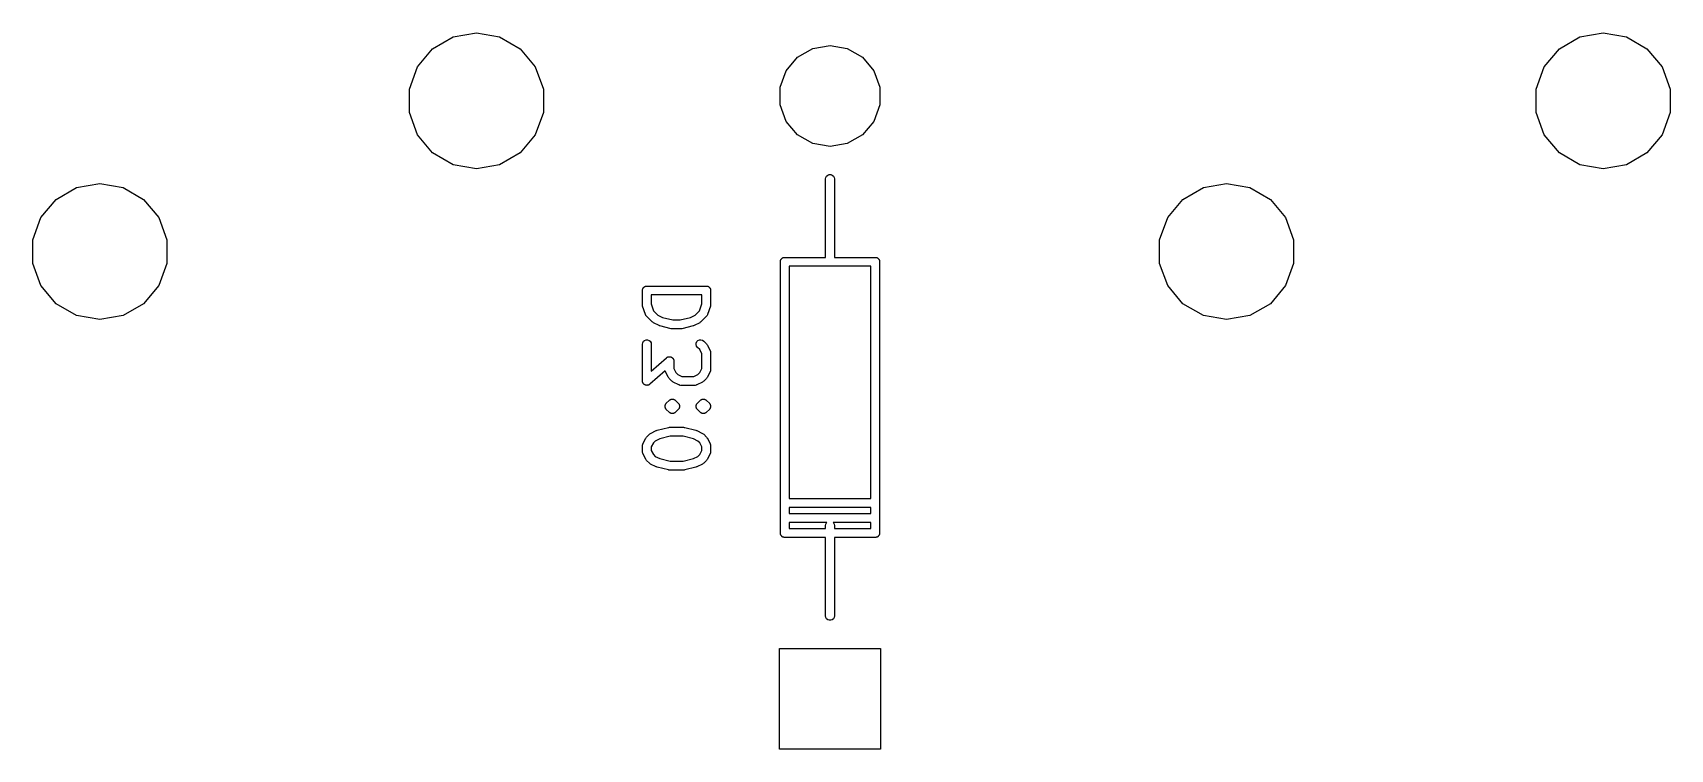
# Model space of a CAD drawing. Extents: x 17 to 273, y -105 to -8.
# Drawn here: x 17.06 to 44.67, y -46.85 to -34.77 of the extents above; entities that cross this region are included whole.
import ezdxf

# ---------------------------------------------------------------- set-up
doc = ezdxf.new("R2010")
doc.units = 0
doc.header["$MEASUREMENT"] = 0
doc.layers.add('BLACK', color=7, linetype='CONTINUOUS')

msp = doc.modelspace()

# ---------------------------------------------------------------- linework, layer by layer
at = {"layer": 'Black'}
for p, q in [((24.1476, -34.8418), (24.54, -34.7726)), ((24.54, -34.7726), (24.9324, -34.8418)), ((43.1476, -34.8418), (43.54, -34.7726)), ((43.54, -34.7726), (43.9324, -34.8418)), ((23.5464, -35.3463), (23.8025, -35.0411)), ((23.8025, -35.0411), (24.1476, -34.8418)), ((24.9324, -34.8418), (25.2775, -35.0411)), ((25.2775, -35.0411), (25.5336, -35.3463)), ((29.9543, -35.1861), (30.2108, -35.038)), ((30.2108, -35.038), (30.5025, -34.9866)), ((30.5025, -34.9866), (30.7942, -35.038)), ((30.7942, -35.038), (31.0508, -35.1861)), ((42.5464, -35.3463), (42.8025, -35.0411)), ((42.8025, -35.0411), (43.1476, -34.8418)), ((43.9324, -34.8418), (44.2775, -35.0411)), ((44.2775, -35.0411), (44.5336, -35.3463)), ((29.7639, -35.413), (29.9543, -35.1861)), ((31.0508, -35.1861), (31.2412, -35.413)), ((23.4101, -35.7208), (23.5464, -35.3463)), ((25.5336, -35.3463), (25.6699, -35.7208)), ((29.6626, -35.6914), (29.7639, -35.413)), ((31.2412, -35.413), (31.3425, -35.6914)), ((42.4101, -35.7208), (42.5464, -35.3463)), ((44.5336, -35.3463), (44.6699, -35.7208)), ((23.4101, -36.1192), (23.4101, -35.7208)), ((25.6699, -35.7208), (25.6699, -36.1192)), ((29.6626, -35.9876), (29.6626, -35.6914)), ((31.3425, -35.6914), (31.3425, -35.9876)), ((42.4101, -36.1192), (42.4101, -35.7208)), ((44.6699, -35.7208), (44.6699, -36.1192)), ((23.5464, -36.4937), (23.4101, -36.1192)), ((25.6699, -36.1192), (25.5336, -36.4937)), ((29.7639, -36.2659), (29.6626, -35.9876)), ((31.3425, -35.9876), (31.2412, -36.2659)), ((42.5464, -36.4937), (42.4101, -36.1192)), ((44.6699, -36.1192), (44.5336, -36.4937)), ((29.9543, -36.4928), (29.7639, -36.2659)), ((31.2412, -36.2659), (31.0508, -36.4928)), ((23.8025, -36.7989), (23.5464, -36.4937)), ((25.5336, -36.4937), (25.2775, -36.7989)), ((30.2108, -36.6409), (29.9543, -36.4928)), ((30.5025, -36.6924), (30.2108, -36.6409)), ((30.7942, -36.6409), (30.5025, -36.6924)), ((31.0508, -36.4928), (30.7942, -36.6409)), ((42.8025, -36.7989), (42.5464, -36.4937)), ((44.5336, -36.4937), (44.2775, -36.7989)), ((24.1476, -36.9982), (23.8025, -36.7989)), ((25.2775, -36.7989), (24.9324, -36.9982)), ((43.1476, -36.9982), (42.8025, -36.7989)), ((44.2775, -36.7989), (43.9324, -36.9982)), ((24.54, -37.0674), (24.1476, -36.9982)), ((24.9324, -36.9982), (24.54, -37.0674)), ((30.4275, -37.2365), (30.4321, -37.2108)), ((30.4275, -38.5585), (30.4275, -37.2365)), ((30.4321, -37.2108), (30.4451, -37.1883)), ((30.4451, -37.1883), (30.465, -37.1715)), ((30.465, -37.1715), (30.4895, -37.1626)), ((30.4895, -37.1626), (30.5156, -37.1626)), ((30.5156, -37.1626), (30.54, -37.1715)), ((30.54, -37.1715), (30.56, -37.1883)), ((30.56, -37.1883), (30.573, -37.2108)), ((30.573, -37.2108), (30.5775, -37.2365)), ((30.5775, -37.2365), (30.5775, -38.5585)), ((43.54, -37.0674), (43.1476, -36.9982)), ((43.9324, -36.9982), (43.54, -37.0674)), ((17.4525, -37.5811), (17.7976, -37.3818)), ((17.7976, -37.3818), (18.19, -37.3126)), ((18.19, -37.3126), (18.5824, -37.3818)), ((18.5824, -37.3818), (18.9275, -37.5811)), ((36.4525, -37.5811), (36.7976, -37.3818)), ((36.7976, -37.3818), (37.19, -37.3126)), ((37.19, -37.3126), (37.5824, -37.3818)), ((37.5824, -37.3818), (37.9275, -37.5811)), ((17.1964, -37.8863), (17.4525, -37.5811)), ((18.9275, -37.5811), (19.1836, -37.8863)), ((36.1964, -37.8863), (36.4525, -37.5811)), ((37.9275, -37.5811), (38.1836, -37.8863)), ((17.0601, -38.2608), (17.1964, -37.8863)), ((19.1836, -37.8863), (19.3199, -38.2608)), ((36.0601, -38.2608), (36.1964, -37.8863)), ((38.1836, -37.8863), (38.3199, -38.2608)), ((17.0601, -38.6592), (17.0601, -38.2608)), ((19.3199, -38.2608), (19.3199, -38.6592)), ((36.0601, -38.6592), (36.0601, -38.2608)), ((38.3199, -38.2608), (38.3199, -38.6592)), ((29.6655, -38.6335), (29.6667, -38.627)), ((29.6655, -43.2055), (29.6655, -38.6335)), ((29.6667, -38.6205), (29.6689, -38.6143)), ((29.6667, -38.627), (29.6667, -38.6205)), ((29.6689, -38.6143), (29.6701, -38.6078)), ((29.6701, -38.6078), (29.6733, -38.6021)), ((29.6733, -38.6021), (29.6756, -38.596)), ((29.6756, -38.596), (29.6798, -38.591)), ((29.6798, -38.591), (29.6831, -38.5853)), ((29.6831, -38.5853), (29.6881, -38.5811)), ((29.6881, -38.5811), (29.6923, -38.576)), ((29.6923, -38.576), (29.698, -38.5727)), ((29.698, -38.5727), (29.703, -38.5685)), ((29.703, -38.5685), (29.7092, -38.5663)), ((29.7092, -38.5663), (29.7149, -38.563)), ((29.7149, -38.563), (29.7213, -38.5619)), ((29.7213, -38.5619), (29.7275, -38.5596)), ((29.7275, -38.5596), (29.7341, -38.5596)), ((29.7341, -38.5596), (29.7405, -38.5585)), ((29.7405, -38.5585), (30.4275, -38.5585)), ((30.5775, -38.5585), (31.2645, -38.5585)), ((31.2645, -38.5585), (31.271, -38.5596)), ((31.271, -38.5596), (31.2776, -38.5596)), ((31.2776, -38.5596), (31.2837, -38.5619)), ((31.2837, -38.5619), (31.2902, -38.563)), ((31.2902, -38.563), (31.2959, -38.5663)), ((31.2959, -38.5663), (31.302, -38.5685)), ((31.302, -38.5685), (31.3071, -38.5727)), ((31.3071, -38.5727), (31.3127, -38.576)), ((31.3127, -38.576), (31.317, -38.5811)), ((31.317, -38.5811), (31.322, -38.5853)), ((31.322, -38.5853), (31.3253, -38.591)), ((31.3253, -38.591), (31.3295, -38.596)), ((31.3295, -38.596), (31.3317, -38.6021)), ((31.3317, -38.6021), (31.335, -38.6078)), ((31.335, -38.6078), (31.3362, -38.6143)), ((31.3362, -38.6143), (31.3384, -38.6205)), ((31.3384, -38.6205), (31.3384, -38.627)), ((31.3384, -38.627), (31.3395, -38.6335)), ((31.3395, -38.6335), (31.3395, -43.2055)), ((17.1964, -39.0337), (17.0601, -38.6592)), ((19.3199, -38.6592), (19.1836, -39.0337)), ((29.8155, -38.7085), (29.8155, -42.6225)), ((31.1895, -38.7085), (29.8155, -38.7085)), ((31.1895, -42.6225), (31.1895, -38.7085)), ((36.1964, -39.0337), (36.0601, -38.6592)), ((38.3199, -38.6592), (38.1836, -39.0337)), ((17.4525, -39.3389), (17.1964, -39.0337)), ((19.1836, -39.0337), (18.9275, -39.3389)), ((27.3399, -39.1171), (27.3411, -39.1106)), ((27.3399, -39.3552), (27.3399, -39.1171)), ((27.3411, -39.1041), (27.3433, -39.0979)), ((27.3411, -39.1106), (27.3411, -39.1041)), ((27.3433, -39.0979), (27.3444, -39.0914)), ((27.3444, -39.0914), (27.3477, -39.0858)), ((27.3477, -39.0858), (27.35, -39.0796)), ((27.35, -39.0796), (27.3542, -39.0746)), ((27.3542, -39.0746), (27.3575, -39.0689)), ((27.3575, -39.0689), (27.3625, -39.0647)), ((27.3625, -39.0647), (27.3667, -39.0596)), ((27.3667, -39.0596), (27.3724, -39.0564)), ((27.3724, -39.0564), (27.3774, -39.0521)), ((27.3774, -39.0521), (27.3836, -39.0499)), ((27.3836, -39.0499), (27.3893, -39.0466)), ((27.3893, -39.0466), (27.3957, -39.0455)), ((27.3957, -39.0455), (27.4019, -39.0432)), ((27.4019, -39.0432), (27.4085, -39.0432)), ((27.4085, -39.0432), (27.4149, -39.0421)), ((27.4149, -39.0421), (28.4149, -39.0421)), ((27.4899, -39.1921), (27.4899, -39.343)), ((28.3399, -39.1921), (27.4899, -39.1921)), ((28.3399, -39.343), (28.3399, -39.1921)), ((28.4149, -39.0421), (28.4214, -39.0432)), ((28.4214, -39.0432), (28.4279, -39.0432)), ((28.4279, -39.0432), (28.4341, -39.0455)), ((28.4341, -39.0455), (28.4406, -39.0466)), ((28.4406, -39.0466), (28.4463, -39.0499)), ((28.4463, -39.0499), (28.4524, -39.0521)), ((28.4524, -39.0521), (28.4574, -39.0564)), ((28.4574, -39.0564), (28.4631, -39.0596)), ((28.4631, -39.0596), (28.4673, -39.0647)), ((28.4673, -39.0647), (28.4724, -39.0689)), ((28.4724, -39.0689), (28.4757, -39.0746)), ((28.4757, -39.0746), (28.4799, -39.0796)), ((28.4799, -39.0796), (28.4821, -39.0858)), ((28.4821, -39.0858), (28.4854, -39.0914)), ((28.4854, -39.0914), (28.4865, -39.0979)), ((28.4865, -39.0979), (28.4888, -39.1041)), ((28.4888, -39.1041), (28.4888, -39.1106)), ((28.4888, -39.1106), (28.4899, -39.1171)), ((28.4899, -39.1171), (28.4899, -39.3552)), ((36.4525, -39.3389), (36.1964, -39.0337)), ((38.1836, -39.0337), (37.9275, -39.3389)), ((17.7976, -39.5382), (17.4525, -39.3389)), ((18.9275, -39.3389), (18.5824, -39.5382)), ((27.342, -39.367), (27.3399, -39.3552)), ((27.3438, -39.3789), (27.342, -39.367)), ((27.3914, -39.5218), (27.3438, -39.3789)), ((27.4899, -39.343), (27.5281, -39.4575)), ((27.5281, -39.4575), (27.6022, -39.5317)), ((28.2276, -39.5317), (28.3017, -39.4575)), ((28.3017, -39.4575), (28.3399, -39.343)), ((28.4861, -39.3789), (28.4385, -39.5218)), ((28.4878, -39.367), (28.4861, -39.3789)), ((28.4899, -39.3552), (28.4878, -39.367)), ((36.7976, -39.5382), (36.4525, -39.3389)), ((37.9275, -39.3389), (37.5824, -39.5382)), ((18.19, -39.6074), (17.7976, -39.5382)), ((18.5824, -39.5382), (18.19, -39.6074)), ((27.3934, -39.5256), (27.3914, -39.5218)), ((27.3946, -39.5297), (27.3934, -39.5256)), ((27.3996, -39.5369), (27.3946, -39.5297)), ((27.4038, -39.5447), (27.3996, -39.5369)), ((27.407, -39.5475), (27.4038, -39.5447)), ((27.4095, -39.5511), (27.407, -39.5475)), ((27.5047, -39.6463), (27.4095, -39.5511)), ((27.5146, -39.6532), (27.5047, -39.6463)), ((27.5242, -39.6604), (27.5146, -39.6532)), ((27.6195, -39.708), (27.5242, -39.6604)), ((27.6022, -39.5317), (27.6792, -39.5701)), ((27.6273, -39.7103), (27.6195, -39.708)), ((27.6348, -39.7137), (27.6273, -39.7103)), ((27.8253, -39.7613), (27.6348, -39.7137)), ((27.6792, -39.5701), (27.8527, -39.6135)), ((27.8527, -39.6135), (27.9771, -39.6135)), ((27.9771, -39.6135), (28.1506, -39.5701)), ((28.195, -39.7137), (28.0045, -39.7613)), ((28.1506, -39.5701), (28.2276, -39.5317)), ((28.2025, -39.7103), (28.195, -39.7137)), ((28.2104, -39.708), (28.2025, -39.7103)), ((28.3056, -39.6604), (28.2104, -39.708)), ((28.3153, -39.6532), (28.3056, -39.6604)), ((28.3251, -39.6463), (28.3153, -39.6532)), ((28.4203, -39.5511), (28.3251, -39.6463)), ((28.4228, -39.5475), (28.4203, -39.5511)), ((28.4261, -39.5447), (28.4228, -39.5475)), ((28.4302, -39.5369), (28.4261, -39.5447)), ((28.4353, -39.5297), (28.4302, -39.5369)), ((28.4364, -39.5256), (28.4353, -39.5297)), ((28.4385, -39.5218), (28.4364, -39.5256)), ((37.19, -39.6074), (36.7976, -39.5382)), ((37.5824, -39.5382), (37.19, -39.6074)), ((27.3399, -40.0219), (27.3444, -39.9962)), ((27.3399, -40.6409), (27.3399, -40.0219)), ((27.3444, -39.9962), (27.3575, -39.9737)), ((27.3575, -39.9737), (27.3774, -39.9569)), ((27.3774, -39.9569), (27.4019, -39.948)), ((27.4019, -39.948), (27.4279, -39.948)), ((27.4279, -39.948), (27.4524, -39.9569)), ((27.4524, -39.9569), (27.4724, -39.9737)), ((27.4724, -39.9737), (27.4854, -39.9962)), ((27.4854, -39.9962), (27.4899, -40.0219)), ((27.4899, -40.0219), (27.4899, -40.4756)), ((27.8345, -39.7619), (27.8253, -39.7613)), ((27.8435, -39.7635), (27.8345, -39.7619)), ((27.9863, -39.7635), (27.8435, -39.7635)), ((27.9954, -39.7619), (27.9863, -39.7635)), ((28.0045, -39.7613), (27.9954, -39.7619)), ((28.245, -40.0284), (28.2472, -40.0024)), ((28.2517, -40.0536), (28.245, -40.0284)), ((28.2472, -40.0024), (28.2582, -39.9788)), ((28.2582, -39.9788), (28.2767, -39.9604)), ((28.2767, -39.9604), (28.3003, -39.9494)), ((28.3003, -39.9494), (28.3262, -39.9471)), ((28.3262, -39.9471), (28.3514, -39.9539)), ((28.3514, -39.9539), (28.3727, -39.9688)), ((28.3727, -39.9688), (28.4203, -40.0164)), ((28.4203, -40.0164), (28.4272, -40.0263)), ((28.4272, -40.0263), (28.4344, -40.0359)), ((27.4899, -40.4756), (27.7465, -40.2511)), ((27.7465, -40.2511), (27.7528, -40.2473)), ((27.7528, -40.2473), (27.7584, -40.2426)), ((27.7584, -40.2426), (27.7638, -40.2406)), ((27.7638, -40.2406), (27.7688, -40.2376)), ((27.7688, -40.2376), (27.776, -40.2362)), ((27.776, -40.2362), (27.7828, -40.2337)), ((27.7828, -40.2337), (27.7886, -40.2337)), ((27.7886, -40.2337), (27.7943, -40.2326)), ((27.7943, -40.2326), (27.8016, -40.2337)), ((27.8016, -40.2337), (27.8089, -40.2337)), ((27.8089, -40.2337), (27.8143, -40.2357)), ((27.8143, -40.2357), (27.8201, -40.2366)), ((27.8201, -40.2366), (27.8265, -40.2401)), ((27.8265, -40.2401), (27.8334, -40.2426)), ((27.8334, -40.2426), (27.8378, -40.2463)), ((27.8378, -40.2463), (27.8429, -40.2491)), ((27.8429, -40.2491), (27.8477, -40.2547)), ((27.8477, -40.2547), (27.8533, -40.2594)), ((27.8533, -40.2594), (27.8562, -40.2644)), ((27.8562, -40.2644), (27.86, -40.2687)), ((27.86, -40.2687), (27.8627, -40.2756)), ((27.8627, -40.2756), (27.8663, -40.2819)), ((27.8663, -40.2819), (27.8674, -40.2876)), ((27.8674, -40.2876), (27.8694, -40.293)), ((27.8694, -40.293), (27.8696, -40.3004)), ((27.8696, -40.3004), (27.8709, -40.3076)), ((27.8709, -40.3076), (27.8709, -40.4327)), ((28.2666, -40.0749), (28.2517, -40.0536)), ((28.3057, -40.1139), (28.2666, -40.0749)), ((28.3399, -40.1824), (28.3057, -40.1139)), ((28.3399, -40.4327), (28.3399, -40.1824)), ((28.4344, -40.0359), (28.482, -40.1312)), ((28.482, -40.1312), (28.4832, -40.1353)), ((28.4832, -40.1353), (28.4854, -40.1391)), ((28.4854, -40.1391), (28.4869, -40.1477)), ((28.4869, -40.1477), (28.4894, -40.1561)), ((28.4894, -40.1561), (28.4892, -40.1605)), ((28.4892, -40.1605), (28.4899, -40.1647)), ((28.4899, -40.1647), (28.4899, -40.4504)), ((27.7243, -40.4699), (27.4643, -40.6974)), ((27.7254, -40.4761), (27.7243, -40.4699)), ((27.7276, -40.4798), (27.7254, -40.4761)), ((27.7288, -40.484), (27.7276, -40.4798)), ((27.7764, -40.5792), (27.7288, -40.484)), ((27.7836, -40.5889), (27.7764, -40.5792)), ((27.8709, -40.4327), (27.9051, -40.5012)), ((27.9051, -40.5012), (27.9355, -40.5317)), ((27.9355, -40.5317), (28.0041, -40.5659)), ((28.0041, -40.5659), (28.2067, -40.5659)), ((28.2067, -40.5659), (28.2753, -40.5317)), ((28.2753, -40.5317), (28.3057, -40.5012)), ((28.3057, -40.5012), (28.3399, -40.4327)), ((28.4344, -40.5792), (28.4272, -40.5889)), ((28.482, -40.484), (28.4344, -40.5792)), ((28.4832, -40.4798), (28.482, -40.484)), ((28.4854, -40.4761), (28.4832, -40.4798)), ((28.4869, -40.4674), (28.4854, -40.4761)), ((28.4894, -40.459), (28.4869, -40.4674)), ((28.4899, -40.4504), (28.4892, -40.4547)), ((28.4892, -40.4547), (28.4894, -40.459)), ((27.3412, -40.6481), (27.3399, -40.6409)), ((27.3413, -40.6555), (27.3412, -40.6481)), ((27.3434, -40.6609), (27.3413, -40.6555)), ((27.3444, -40.6666), (27.3434, -40.6609)), ((27.3481, -40.6729), (27.3444, -40.6666)), ((27.3508, -40.6797), (27.3481, -40.6729)), ((27.3546, -40.6841), (27.3508, -40.6797)), ((27.3575, -40.6891), (27.3546, -40.6841)), ((27.3631, -40.6938), (27.3575, -40.6891)), ((27.3679, -40.6993), (27.3631, -40.6938)), ((27.373, -40.7021), (27.3679, -40.6993)), ((27.3774, -40.7059), (27.373, -40.7021)), ((27.3843, -40.7084), (27.3774, -40.7059)), ((27.3907, -40.7119), (27.3843, -40.7084)), ((27.3965, -40.7128), (27.3907, -40.7119)), ((27.4019, -40.7148), (27.3965, -40.7128)), ((27.4092, -40.7148), (27.4019, -40.7148)), ((27.4165, -40.7159), (27.4092, -40.7148)), ((27.4222, -40.7148), (27.4165, -40.7159)), ((27.4279, -40.7148), (27.4222, -40.7148)), ((27.4348, -40.7123), (27.4279, -40.7148)), ((27.442, -40.7108), (27.4348, -40.7123)), ((27.447, -40.7078), (27.442, -40.7108)), ((27.4524, -40.7059), (27.447, -40.7078)), ((27.458, -40.7011), (27.4524, -40.7059)), ((27.4643, -40.6974), (27.458, -40.7011)), ((27.7905, -40.5987), (27.7836, -40.5889)), ((27.8381, -40.6463), (27.7905, -40.5987)), ((27.8479, -40.6532), (27.8381, -40.6463)), ((27.8576, -40.6604), (27.8479, -40.6532)), ((27.9528, -40.708), (27.8576, -40.6604)), ((27.957, -40.7092), (27.9528, -40.708)), ((27.9607, -40.7114), (27.957, -40.7092)), ((27.9694, -40.7129), (27.9607, -40.7114)), ((27.9778, -40.7154), (27.9694, -40.7129)), ((27.9821, -40.7152), (27.9778, -40.7154)), ((27.9863, -40.7159), (27.9821, -40.7152)), ((28.2244, -40.7159), (27.9863, -40.7159)), ((28.2287, -40.7152), (28.2244, -40.7159)), ((28.233, -40.7154), (28.2287, -40.7152)), ((28.2414, -40.7129), (28.233, -40.7154)), ((28.2501, -40.7114), (28.2414, -40.7129)), ((28.2538, -40.7092), (28.2501, -40.7114)), ((28.258, -40.708), (28.2538, -40.7092)), ((28.3532, -40.6604), (28.258, -40.708)), ((28.3629, -40.6532), (28.3532, -40.6604)), ((28.3727, -40.6463), (28.3629, -40.6532)), ((28.4203, -40.5987), (28.3727, -40.6463)), ((28.4272, -40.5889), (28.4203, -40.5987)), ((27.7212, -41.0629), (27.722, -41.0598)), ((27.7217, -41.0695), (27.7212, -41.0629)), ((27.7212, -41.076), (27.7217, -41.0695)), ((27.722, -41.0792), (27.7212, -41.076)), ((27.722, -41.0565), (27.7231, -41.0534)), ((27.722, -41.0598), (27.722, -41.0565)), ((27.722, -41.0825), (27.722, -41.0792)), ((27.7231, -41.0856), (27.722, -41.0825)), ((27.7231, -41.0534), (27.7234, -41.0501)), ((27.7234, -41.0889), (27.7231, -41.0856)), ((27.7234, -41.0501), (27.7262, -41.0441)), ((27.7262, -41.0948), (27.7234, -41.0889)), ((27.7262, -41.0441), (27.7279, -41.0378)), ((27.7279, -41.1012), (27.7262, -41.0948)), ((27.7279, -41.0378), (27.7298, -41.0351)), ((27.7298, -41.1039), (27.7279, -41.1012)), ((27.7298, -41.0351), (27.7309, -41.032)), ((27.7309, -41.107), (27.7298, -41.1039)), ((27.7309, -41.032), (27.733, -41.0295)), ((27.733, -41.1095), (27.7309, -41.107)), ((27.733, -41.0295), (27.7344, -41.0265)), ((27.7344, -41.1125), (27.733, -41.1095)), ((27.7344, -41.0265), (27.7391, -41.0218)), ((27.7391, -41.1171), (27.7344, -41.1125)), ((27.7391, -41.0218), (27.7428, -41.0164)), ((27.7428, -41.1225), (27.7391, -41.1171)), ((27.7428, -41.0164), (27.7905, -40.9688)), ((27.7905, -41.1701), (27.7428, -41.1225)), ((27.7905, -40.9688), (27.7958, -40.9651)), ((27.7958, -40.9651), (27.8005, -40.9604)), ((27.8005, -40.9604), (27.8064, -40.9577)), ((27.8064, -40.9577), (27.8118, -40.9539)), ((27.8118, -40.9539), (27.8181, -40.9522)), ((27.8181, -40.9522), (27.8241, -40.9494)), ((27.8241, -40.9494), (27.8306, -40.9488)), ((27.8306, -40.9488), (27.837, -40.9471)), ((27.837, -40.9471), (27.8435, -40.9477)), ((27.8435, -40.9477), (27.85, -40.9471)), ((27.85, -40.9471), (27.8564, -40.9488)), ((27.8564, -40.9488), (27.8629, -40.9494)), ((27.8629, -40.9494), (27.8688, -40.9522)), ((27.8688, -40.9522), (27.8752, -40.9539)), ((27.8752, -40.9539), (27.8806, -40.9577)), ((27.8806, -40.9577), (27.8865, -40.9604)), ((27.8865, -40.9604), (27.8912, -40.9651)), ((27.8912, -40.9651), (27.8965, -40.9688)), ((27.8965, -40.9688), (27.9441, -41.0164)), ((27.9441, -41.1225), (27.8965, -41.1701)), ((27.9441, -41.0164), (27.9479, -41.0218)), ((27.9479, -41.1171), (27.9441, -41.1225)), ((27.9479, -41.0218), (27.9525, -41.0265)), ((27.9525, -41.1125), (27.9479, -41.1171)), ((27.9525, -41.0265), (27.9539, -41.0295)), ((27.9539, -41.1095), (27.9525, -41.1125)), ((27.9539, -41.0295), (27.9561, -41.032)), ((27.9561, -41.107), (27.9539, -41.1095)), ((27.9561, -41.032), (27.9572, -41.0351)), ((27.9572, -41.1039), (27.9561, -41.107)), ((27.9572, -41.0351), (27.9591, -41.0378)), ((27.9591, -41.1012), (27.9572, -41.1039)), ((27.9591, -41.0378), (27.9608, -41.0441)), ((27.9608, -41.0948), (27.9591, -41.1012)), ((27.9608, -41.0441), (27.9636, -41.0501)), ((27.9636, -41.0889), (27.9608, -41.0948)), ((27.9636, -41.0501), (27.9638, -41.0534)), ((27.9638, -41.0856), (27.9636, -41.0889)), ((27.9638, -41.0534), (27.965, -41.0565)), ((27.965, -41.0825), (27.9638, -41.0856)), ((27.965, -41.0565), (27.965, -41.0598)), ((27.965, -41.0598), (27.9658, -41.0629)), ((27.9658, -41.076), (27.965, -41.0792)), ((27.965, -41.0792), (27.965, -41.0825)), ((27.9658, -41.0629), (27.9653, -41.0695)), ((27.9653, -41.0695), (27.9658, -41.076)), ((28.245, -41.0629), (28.2458, -41.0598)), ((28.2455, -41.0695), (28.245, -41.0629)), ((28.245, -41.076), (28.2455, -41.0695)), ((28.2458, -41.0792), (28.245, -41.076)), ((28.2458, -41.0565), (28.247, -41.0534)), ((28.2458, -41.0598), (28.2458, -41.0565)), ((28.2458, -41.0825), (28.2458, -41.0792)), ((28.247, -41.0856), (28.2458, -41.0825)), ((28.247, -41.0534), (28.2472, -41.0501)), ((28.2472, -41.0889), (28.247, -41.0856)), ((28.2472, -41.0501), (28.25, -41.0441)), ((28.25, -41.0948), (28.2472, -41.0889)), ((28.25, -41.0441), (28.2517, -41.0378)), ((28.2517, -41.1012), (28.25, -41.0948)), ((28.2517, -41.0378), (28.2536, -41.0351)), ((28.2536, -41.1039), (28.2517, -41.1012)), ((28.2536, -41.0351), (28.2547, -41.032)), ((28.2547, -41.107), (28.2536, -41.1039)), ((28.2547, -41.032), (28.2569, -41.0295)), ((28.2569, -41.1095), (28.2547, -41.107)), ((28.2569, -41.0295), (28.2582, -41.0265)), ((28.2582, -41.1125), (28.2569, -41.1095)), ((28.2582, -41.0265), (28.2629, -41.0218)), ((28.2629, -41.1171), (28.2582, -41.1125)), ((28.2629, -41.0218), (28.2666, -41.0164)), ((28.2666, -41.1225), (28.2629, -41.1171)), ((28.2666, -41.0164), (28.3143, -40.9688)), ((28.3143, -41.1701), (28.2666, -41.1225)), ((28.3143, -40.9688), (28.3196, -40.9651)), ((28.3196, -40.9651), (28.3243, -40.9604)), ((28.3243, -40.9604), (28.3302, -40.9577)), ((28.3302, -40.9577), (28.3356, -40.9539)), ((28.3356, -40.9539), (28.3419, -40.9522)), ((28.3419, -40.9522), (28.3479, -40.9494)), ((28.3479, -40.9494), (28.3544, -40.9488)), ((28.3544, -40.9488), (28.3608, -40.9471)), ((28.3608, -40.9471), (28.3673, -40.9477)), ((28.3673, -40.9477), (28.3738, -40.9471)), ((28.3738, -40.9471), (28.3802, -40.9488)), ((28.3802, -40.9488), (28.3867, -40.9494)), ((28.3867, -40.9494), (28.3927, -40.9522)), ((28.3927, -40.9522), (28.399, -40.9539)), ((28.399, -40.9539), (28.4044, -40.9577)), ((28.4044, -40.9577), (28.4103, -40.9604)), ((28.4103, -40.9604), (28.415, -40.9651)), ((28.415, -40.9651), (28.4203, -40.9688)), ((28.4203, -40.9688), (28.468, -41.0164)), ((28.468, -41.1225), (28.4203, -41.1701)), ((28.468, -41.0164), (28.4717, -41.0218)), ((28.4717, -41.1171), (28.468, -41.1225)), ((28.4717, -41.0218), (28.4764, -41.0265)), ((28.4764, -41.1125), (28.4717, -41.1171)), ((28.4764, -41.0265), (28.4778, -41.0295)), ((28.4778, -41.1095), (28.4764, -41.1125)), ((28.4778, -41.0295), (28.4799, -41.032)), ((28.4799, -41.107), (28.4778, -41.1095)), ((28.4799, -41.032), (28.481, -41.0351)), ((28.481, -41.1039), (28.4799, -41.107)), ((28.481, -41.0351), (28.4829, -41.0378)), ((28.4829, -41.1012), (28.481, -41.1039)), ((28.4829, -41.0378), (28.4846, -41.0441)), ((28.4846, -41.0948), (28.4829, -41.1012)), ((28.4846, -41.0441), (28.4874, -41.0501)), ((28.4874, -41.0889), (28.4846, -41.0948)), ((28.4874, -41.0501), (28.4877, -41.0534)), ((28.4877, -41.0856), (28.4874, -41.0889)), ((28.4877, -41.0534), (28.4888, -41.0565)), ((28.4888, -41.0825), (28.4877, -41.0856)), ((28.4888, -41.0565), (28.4888, -41.0598)), ((28.4888, -41.0598), (28.4896, -41.0629)), ((28.4896, -41.076), (28.4888, -41.0792)), ((28.4888, -41.0792), (28.4888, -41.0825)), ((28.4896, -41.0629), (28.4891, -41.0695)), ((28.4891, -41.0695), (28.4896, -41.076)), ((27.7958, -41.1739), (27.7905, -41.1701)), ((27.8005, -41.1785), (27.7958, -41.1739)), ((27.8064, -41.1813), (27.8005, -41.1785)), ((27.8118, -41.1851), (27.8064, -41.1813)), ((27.8181, -41.1868), (27.8118, -41.1851)), ((27.8241, -41.1895), (27.8181, -41.1868)), ((27.8306, -41.1901), (27.8241, -41.1895)), ((27.837, -41.1918), (27.8306, -41.1901)), ((27.8435, -41.1912), (27.837, -41.1918)), ((27.85, -41.1918), (27.8435, -41.1912)), ((27.8564, -41.1901), (27.85, -41.1918)), ((27.8629, -41.1895), (27.8564, -41.1901)), ((27.8688, -41.1868), (27.8629, -41.1895)), ((27.8752, -41.1851), (27.8688, -41.1868)), ((27.8806, -41.1813), (27.8752, -41.1851)), ((27.8865, -41.1785), (27.8806, -41.1813)), ((27.8912, -41.1739), (27.8865, -41.1785)), ((27.8965, -41.1701), (27.8912, -41.1739)), ((28.3196, -41.1739), (28.3143, -41.1701)), ((28.3243, -41.1785), (28.3196, -41.1739)), ((28.3302, -41.1813), (28.3243, -41.1785)), ((28.3356, -41.1851), (28.3302, -41.1813)), ((28.3419, -41.1868), (28.3356, -41.1851)), ((28.3479, -41.1895), (28.3419, -41.1868)), ((28.3544, -41.1901), (28.3479, -41.1895)), ((28.3608, -41.1918), (28.3544, -41.1901)), ((28.3673, -41.1912), (28.3608, -41.1918)), ((28.3738, -41.1918), (28.3673, -41.1912)), ((28.3802, -41.1901), (28.3738, -41.1918)), ((28.3867, -41.1895), (28.3802, -41.1901)), ((28.3927, -41.1868), (28.3867, -41.1895)), ((28.399, -41.1851), (28.3927, -41.1868)), ((28.4044, -41.1813), (28.399, -41.1851)), ((28.4103, -41.1785), (28.4044, -41.1813)), ((28.415, -41.1739), (28.4103, -41.1785)), ((28.4203, -41.1701), (28.415, -41.1739)), ((27.3478, -41.7026), (27.3955, -41.6074)), ((27.3955, -41.6074), (27.4026, -41.5977)), ((27.4026, -41.5977), (27.4095, -41.5879)), ((27.4095, -41.5879), (27.4571, -41.5403)), ((27.4571, -41.5403), (27.467, -41.5334)), ((27.467, -41.5334), (27.4766, -41.5262)), ((27.4766, -41.5262), (27.5719, -41.4786)), ((27.5242, -41.6853), (27.4899, -41.7539)), ((27.5546, -41.6549), (27.5242, -41.6853)), ((27.6316, -41.6164), (27.5546, -41.6549)), ((27.5719, -41.4786), (27.5797, -41.4763)), ((27.5797, -41.4763), (27.5872, -41.4729)), ((27.5872, -41.4729), (27.7777, -41.4253)), ((27.8051, -41.5731), (27.6316, -41.6164)), ((27.7777, -41.4253), (27.7868, -41.4246)), ((27.7868, -41.4246), (27.7959, -41.4231)), ((27.7959, -41.4231), (28.034, -41.4231)), ((28.0247, -41.5731), (27.8051, -41.5731)), ((28.1983, -41.6164), (28.0247, -41.5731)), ((28.034, -41.4231), (28.043, -41.4246)), ((28.043, -41.4246), (28.0522, -41.4253)), ((28.0522, -41.4253), (28.2426, -41.4729)), ((28.2753, -41.6549), (28.1983, -41.6164)), ((28.2426, -41.4729), (28.2501, -41.4763)), ((28.2501, -41.4763), (28.258, -41.4786)), ((28.258, -41.4786), (28.3532, -41.5262)), ((28.3057, -41.6853), (28.2753, -41.6549)), ((28.3399, -41.7539), (28.3057, -41.6853)), ((28.3532, -41.5262), (28.3629, -41.5334)), ((28.3629, -41.5334), (28.3727, -41.5403)), ((28.3727, -41.5403), (28.4203, -41.5879)), ((28.4203, -41.5879), (28.4272, -41.5977)), ((28.4272, -41.5977), (28.4344, -41.6074)), ((28.4344, -41.6074), (28.482, -41.7026)), ((27.3399, -41.7361), (27.3407, -41.7319)), ((27.3399, -41.8314), (27.3399, -41.7361)), ((27.3407, -41.8356), (27.3399, -41.8314)), ((27.3404, -41.7276), (27.3429, -41.7192)), ((27.3407, -41.7319), (27.3404, -41.7276)), ((27.3404, -41.84), (27.3407, -41.8356)), ((27.3429, -41.8484), (27.3404, -41.84)), ((27.3429, -41.7192), (27.3444, -41.7105)), ((27.3444, -41.857), (27.3429, -41.8484)), ((27.3444, -41.7105), (27.3466, -41.7067)), ((27.3466, -41.8608), (27.3444, -41.857)), ((27.3466, -41.7067), (27.3478, -41.7026)), ((27.3478, -41.8649), (27.3466, -41.8608)), ((27.3955, -41.9602), (27.3478, -41.8649)), ((27.4026, -41.9698), (27.3955, -41.9602)), ((27.4899, -41.7539), (27.4899, -41.8137)), ((27.4899, -41.8137), (27.5242, -41.8822)), ((27.5242, -41.8822), (27.5546, -41.9126)), ((27.5546, -41.9126), (27.6316, -41.9511)), ((27.6316, -41.9511), (27.8051, -41.9945)), ((28.0247, -41.9945), (28.1983, -41.9511)), ((28.1983, -41.9511), (28.2753, -41.9126)), ((28.2753, -41.9126), (28.3057, -41.8822)), ((28.3057, -41.8822), (28.3399, -41.8137)), ((28.3399, -41.8137), (28.3399, -41.7539)), ((28.4344, -41.9602), (28.4272, -41.9698)), ((28.482, -41.8649), (28.4344, -41.9602)), ((28.482, -41.7026), (28.4832, -41.7067)), ((28.4832, -41.8608), (28.482, -41.8649)), ((28.4832, -41.7067), (28.4854, -41.7105)), ((28.4854, -41.857), (28.4832, -41.8608)), ((28.4854, -41.7105), (28.4869, -41.7191)), ((28.4869, -41.8484), (28.4854, -41.857)), ((28.4869, -41.7191), (28.4894, -41.7276)), ((28.4894, -41.84), (28.4869, -41.8484)), ((28.4894, -41.7276), (28.4892, -41.7319)), ((28.4892, -41.7319), (28.4899, -41.7361)), ((28.4899, -41.8314), (28.4892, -41.8356)), ((28.4892, -41.8356), (28.4894, -41.84)), ((28.4899, -41.7361), (28.4899, -41.8314)), ((27.4095, -41.9797), (27.4026, -41.9698)), ((27.4571, -42.0273), (27.4095, -41.9797)), ((27.467, -42.0342), (27.4571, -42.0273)), ((27.4766, -42.0413), (27.467, -42.0342)), ((27.5719, -42.0889), (27.4766, -42.0413)), ((27.5797, -42.0913), (27.5719, -42.0889)), ((27.5872, -42.0946), (27.5797, -42.0913)), ((27.7777, -42.1422), (27.5872, -42.0946)), ((27.7868, -42.1429), (27.7777, -42.1422)), ((27.7959, -42.1445), (27.7868, -42.1429)), ((28.034, -42.1445), (27.7959, -42.1445)), ((27.8051, -41.9945), (28.0247, -41.9945)), ((28.043, -42.1429), (28.034, -42.1445)), ((28.0522, -42.1422), (28.043, -42.1429)), ((28.2426, -42.0946), (28.0522, -42.1422)), ((28.2501, -42.0913), (28.2426, -42.0946)), ((28.258, -42.0889), (28.2501, -42.0913)), ((28.3532, -42.0413), (28.258, -42.0889)), ((28.3629, -42.0342), (28.3532, -42.0413)), ((28.3727, -42.0273), (28.3629, -42.0342)), ((28.4203, -41.9797), (28.3727, -42.0273)), ((28.4272, -41.9698), (28.4203, -41.9797)), ((29.8155, -42.6225), (31.1895, -42.6225)), ((29.8155, -42.7725), (29.8155, -42.8765)), ((31.1895, -42.7725), (29.8155, -42.7725)), ((31.1895, -42.8765), (31.1895, -42.7725)), ((29.8155, -42.8765), (31.1895, -42.8765)), ((29.8155, -43.0265), (29.8155, -43.1305)), ((30.4496, -43.0265), (29.8155, -43.0265)), ((30.4275, -43.0785), (30.4321, -43.0528)), ((30.4321, -43.0528), (30.4451, -43.0303)), ((30.4451, -43.0303), (30.4496, -43.0265)), ((30.5555, -43.0265), (30.56, -43.0303)), ((31.1895, -43.0265), (30.5555, -43.0265)), ((30.56, -43.0303), (30.573, -43.0528)), ((30.573, -43.0528), (30.5775, -43.0785)), ((31.1895, -43.1305), (31.1895, -43.0265)), ((29.6667, -43.2119), (29.6655, -43.2055)), ((29.6667, -43.2185), (29.6667, -43.2119)), ((29.6689, -43.2247), (29.6667, -43.2185)), ((29.6701, -43.2311), (29.6689, -43.2247)), ((29.6733, -43.2368), (29.6701, -43.2311)), ((29.6756, -43.243), (29.6733, -43.2368)), ((29.6798, -43.248), (29.6756, -43.243)), ((29.6831, -43.2537), (29.6798, -43.248)), ((29.6881, -43.2579), (29.6831, -43.2537)), ((29.6923, -43.2629), (29.6881, -43.2579)), ((29.698, -43.2662), (29.6923, -43.2629)), ((29.703, -43.2704), (29.698, -43.2662)), ((29.7092, -43.2727), (29.703, -43.2704)), ((29.7149, -43.276), (29.7092, -43.2727)), ((29.7213, -43.2771), (29.7149, -43.276)), ((29.7275, -43.2793), (29.7213, -43.2771)), ((29.7341, -43.2793), (29.7275, -43.2793)), ((29.7405, -43.2805), (29.7341, -43.2793)), ((30.4275, -43.2805), (29.7405, -43.2805)), ((29.8155, -43.1305), (30.4275, -43.1305)), ((30.4275, -43.1305), (30.4275, -43.0785)), ((30.4275, -44.6025), (30.4275, -43.2805)), ((30.5775, -43.0785), (30.5775, -43.1305)), ((30.5775, -43.1305), (31.1895, -43.1305)), ((31.2645, -43.2805), (30.5775, -43.2805)), ((30.5775, -43.2805), (30.5775, -44.6025)), ((31.271, -43.2793), (31.2645, -43.2805)), ((31.2776, -43.2793), (31.271, -43.2793)), ((31.2837, -43.2771), (31.2776, -43.2793)), ((31.2902, -43.276), (31.2837, -43.2771)), ((31.2959, -43.2727), (31.2902, -43.276)), ((31.302, -43.2704), (31.2959, -43.2727)), ((31.3071, -43.2662), (31.302, -43.2704)), ((31.3127, -43.2629), (31.3071, -43.2662)), ((31.317, -43.2579), (31.3127, -43.2629)), ((31.322, -43.2537), (31.317, -43.2579)), ((31.3253, -43.248), (31.322, -43.2537)), ((31.3295, -43.243), (31.3253, -43.248)), ((31.3317, -43.2368), (31.3295, -43.243)), ((31.335, -43.2311), (31.3317, -43.2368)), ((31.3362, -43.2247), (31.335, -43.2311)), ((31.3384, -43.2185), (31.3362, -43.2247)), ((31.3395, -43.2055), (31.3384, -43.2119)), ((31.3384, -43.2119), (31.3384, -43.2185)), ((30.4321, -44.6281), (30.4275, -44.6025)), ((30.4451, -44.6507), (30.4321, -44.6281)), ((30.465, -44.6674), (30.4451, -44.6507)), ((30.4895, -44.6763), (30.465, -44.6674)), ((30.5156, -44.6763), (30.4895, -44.6763)), ((30.54, -44.6674), (30.5156, -44.6763)), ((30.56, -44.6507), (30.54, -44.6674)), ((30.573, -44.6281), (30.56, -44.6507)), ((30.5775, -44.6025), (30.573, -44.6281)), ((29.6529, -46.8491), (29.6529, -45.1499)), ((29.6529, -45.1499), (31.3522, -45.1499)), ((31.3522, -45.1499), (31.3522, -46.8491)), ((31.3522, -46.8491), (29.6529, -46.8491))]:
    msp.add_line(p, q, dxfattribs=at)

doc.saveas('drawing.dxf')
